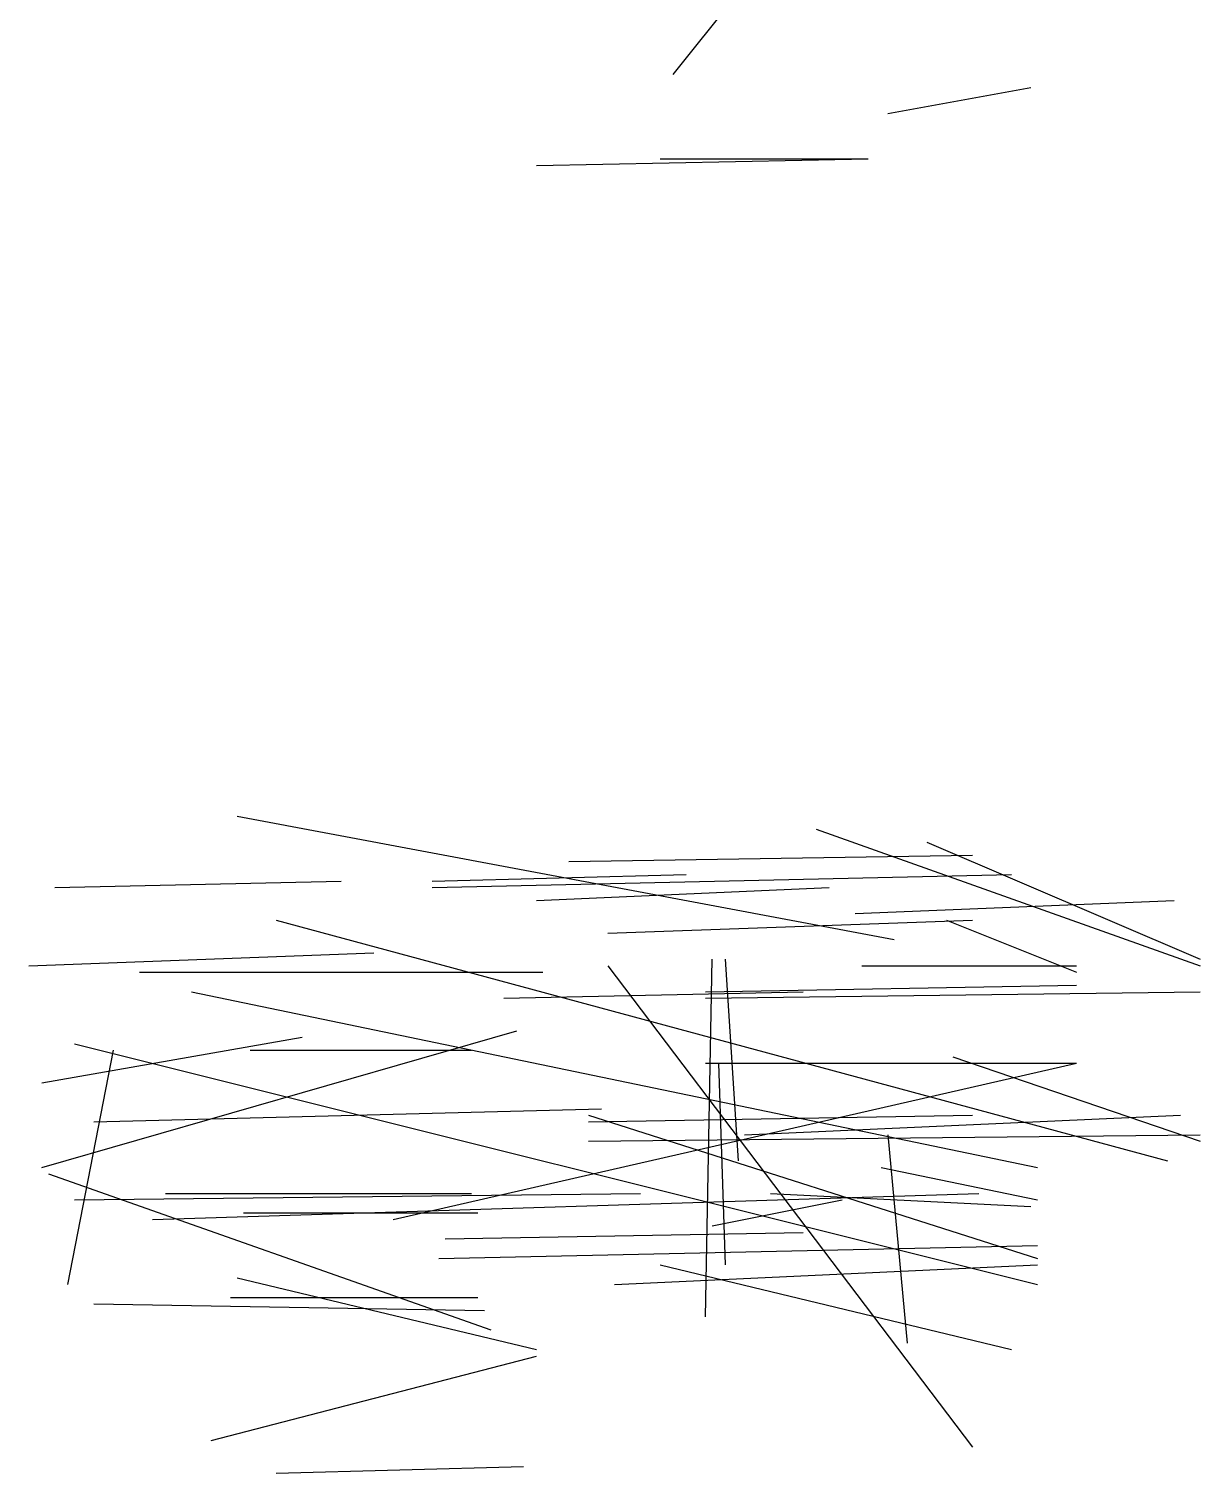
# Model space of a CAD drawing. Header units: metres. Extents: x 0.1 to 46.8, y -33.1 to 0.
# Drawn here: x 19.75 to 21.55, y -14.21 to -11.99 of the extents above; entities that cross this region are included whole.
import ezdxf

# ---------------------------------------------------------------- set-up
doc = ezdxf.new("R2010")
doc.units = ezdxf.units.M
doc.layers.add('Lines', color=7, linetype='Continuous')
doc.layers.add('Walls', color=2, linetype='Continuous')

msp = doc.modelspace()

# ---------------------------------------------------------------- linework, layer by layer
at = {"layer": 'Lines'}
for p, q in [((20.74, -12.06), (20.98, -11.76)), ((21.07, -12.12), (21.29, -12.08)), ((20.53, -12.2), (21.04, -12.19)), ((20.72, -12.19), (21.04, -12.19)), ((20.07, -13.2), (21.08, -13.39)), ((20.96, -13.22), (21.55, -13.43)), ((21.13, -13.24), (21.55, -13.42)), ((20.58, -13.27), (21.2, -13.26)), ((20.37, -13.31), (21.26, -13.29)), ((20.37, -13.3), (20.76, -13.29)), ((19.79, -13.31), (20.23, -13.3)), ((20.53, -13.33), (20.98, -13.31)), ((21.02, -13.35), (21.51, -13.33)), ((20.13, -13.36), (21.5, -13.73)), ((20.64, -13.38), (21.2, -13.36)), ((21.16, -13.36), (21.36, -13.44)), ((19.75, -13.43), (20.28, -13.41)), ((20.64, -13.43), (21.2, -14.17)), ((20.79, -13.97), (20.8, -13.42)), ((20.82, -13.42), (20.84, -13.73)), ((21.03, -13.43), (21.36, -13.43)), ((19.92, -13.44), (20.54, -13.44)), ((20, -13.47), (21.3, -13.74)), ((20.48, -13.48), (20.94, -13.47)), ((20.79, -13.47), (21.36, -13.46)), ((20.79, -13.48), (21.55, -13.47)), ((19.77, -13.74), (20.5, -13.53)), ((19.77, -13.61), (20.17, -13.54)), ((19.81, -13.92), (19.88, -13.56)), ((19.82, -13.55), (21.3, -13.92)), ((20.09, -13.56), (20.43, -13.56)), ((20.31, -13.82), (21.36, -13.58)), ((20.79, -13.58), (21.36, -13.58)), ((20.81, -13.58), (20.82, -13.89)), ((21.17, -13.57), (21.55, -13.7)), ((19.85, -13.67), (20.63, -13.65)), ((20.61, -13.67), (21.2, -13.66)), ((20.61, -13.66), (21.3, -13.88)), ((20.85, -13.69), (21.52, -13.66)), ((20.61, -13.7), (21.55, -13.69)), ((21.07, -13.69), (21.1, -14.01)), ((21.06, -13.74), (21.3, -13.79)), ((19.78, -13.75), (20.46, -13.99)), ((19.82, -13.79), (20.69, -13.78)), ((19.94, -13.82), (21.21, -13.78)), ((19.96, -13.78), (20.43, -13.78)), ((20.89, -13.78), (21.29, -13.8)), ((20.8, -13.83), (21, -13.79)), ((20.08, -13.81), (20.44, -13.81)), ((20.39, -13.85), (20.94, -13.84)), ((20.38, -13.88), (21.3, -13.86)), ((20.65, -13.92), (21.3, -13.89)), ((20.72, -13.89), (21.26, -14.02)), ((20.07, -13.91), (20.53, -14.02)), ((20.06, -13.94), (20.44, -13.94)), ((19.85, -13.95), (20.45, -13.96)), ((20.03, -14.16), (20.53, -14.03)), ((20.13, -14.21), (20.51, -14.2))]:
    msp.add_line(p, q, dxfattribs=at)
at = {"layer": 'Walls'}
for p, q in [((20.53, -12.2), (21.04, -12.19)), ((20.53, -12.2), (21.04, -12.19)), ((20.53, -12.2), (21.04, -12.19)), ((20.07, -13.2), (21.08, -13.39)), ((20.07, -13.2), (21.08, -13.39)), ((20.07, -13.2), (21.08, -13.39)), ((20.07, -13.2), (21.08, -13.39)), ((20.07, -13.2), (21.08, -13.39)), ((20.07, -13.2), (21.08, -13.39)), ((20.07, -13.2), (21.08, -13.39)), ((20.07, -13.2), (21.08, -13.39)), ((20.96, -13.22), (21.55, -13.43)), ((20.96, -13.22), (21.55, -13.43)), ((20.96, -13.22), (21.55, -13.43)), ((20.96, -13.22), (21.55, -13.43)), ((20.96, -13.22), (21.55, -13.43)), ((20.58, -13.27), (21.2, -13.26)), ((20.58, -13.27), (21.2, -13.26)), ((20.58, -13.27), (21.2, -13.26)), ((20.58, -13.27), (21.2, -13.26)), ((20.58, -13.27), (21.2, -13.26)), ((20.58, -13.27), (21.2, -13.26)), ((20.58, -13.27), (21.2, -13.26)), ((20.58, -13.27), (21.2, -13.26)), ((20.58, -13.27), (21.2, -13.26)), ((20.58, -13.27), (21.2, -13.26)), ((20.58, -13.27), (21.2, -13.26)), ((20.58, -13.27), (21.2, -13.26)), ((20.37, -13.31), (21.26, -13.29)), ((20.37, -13.31), (21.26, -13.29)), ((20.37, -13.31), (21.26, -13.29)), ((20.37, -13.31), (21.26, -13.29)), ((20.37, -13.31), (21.26, -13.29)), ((20.37, -13.31), (21.26, -13.29)), ((20.37, -13.31), (21.26, -13.29)), ((20.37, -13.31), (21.26, -13.29)), ((20.37, -13.31), (21.26, -13.29)), ((20.37, -13.31), (21.26, -13.29)), ((20.37, -13.31), (21.26, -13.29)), ((20.37, -13.31), (21.26, -13.29)), ((20.37, -13.31), (21.26, -13.29)), ((20.13, -13.36), (21.5, -13.73)), ((20.13, -13.36), (21.5, -13.73)), ((20.13, -13.36), (21.5, -13.73)), ((20.13, -13.36), (21.5, -13.73)), ((20.13, -13.36), (21.5, -13.73)), ((20.13, -13.36), (21.5, -13.73)), ((20.13, -13.36), (21.5, -13.73)), ((20.64, -13.38), (21.2, -13.36)), ((20.64, -13.38), (21.2, -13.36)), ((20.64, -13.38), (21.2, -13.36)), ((20.64, -13.38), (21.2, -13.36)), ((20.64, -13.38), (21.2, -13.36)), ((20.64, -13.38), (21.2, -13.36)), ((20.64, -13.38), (21.2, -13.36)), ((20.64, -13.38), (21.2, -13.36)), ((20.64, -13.38), (21.2, -13.36)), ((20.64, -13.38), (21.2, -13.36)), ((20.64, -13.38), (21.2, -13.36)), ((20.64, -13.38), (21.2, -13.36)), ((20.64, -13.38), (21.2, -13.36)), ((19.75, -13.43), (20.28, -13.41)), ((19.75, -13.43), (20.28, -13.41)), ((19.75, -13.43), (20.28, -13.41)), ((19.75, -13.43), (20.28, -13.41)), ((19.75, -13.43), (20.28, -13.41)), ((19.75, -13.43), (20.28, -13.41)), ((19.92, -13.44), (20.54, -13.44)), ((19.92, -13.44), (20.54, -13.44)), ((19.92, -13.44), (20.54, -13.44)), ((19.92, -13.44), (20.54, -13.44)), ((19.92, -13.44), (20.54, -13.44)), ((19.92, -13.44), (20.54, -13.44)), ((19.92, -13.44), (20.54, -13.44)), ((19.92, -13.44), (20.54, -13.44)), ((19.92, -13.44), (20.54, -13.44)), ((19.92, -13.44), (20.54, -13.44)), ((19.92, -13.44), (20.54, -13.44)), ((20, -13.47), (21.3, -13.74)), ((20, -13.47), (21.3, -13.74)), ((20, -13.47), (21.3, -13.74)), ((20, -13.47), (21.3, -13.74)), ((20, -13.47), (21.3, -13.74)), ((20, -13.47), (21.3, -13.74)), ((20, -13.47), (21.3, -13.74)), ((20.79, -13.47), (21.36, -13.46)), ((20.79, -13.47), (21.36, -13.46)), ((20.79, -13.47), (21.36, -13.46)), ((20.79, -13.47), (21.36, -13.46)), ((20.79, -13.47), (21.36, -13.46)), ((20.79, -13.47), (21.36, -13.46)), ((20.79, -13.47), (21.36, -13.46)), ((20.79, -13.47), (21.36, -13.46)), ((20.79, -13.47), (21.36, -13.46)), ((20.79, -13.47), (21.36, -13.46)), ((20.79, -13.48), (21.55, -13.47)), ((20.79, -13.48), (21.55, -13.47)), ((20.79, -13.48), (21.55, -13.47)), ((20.79, -13.48), (21.55, -13.47)), ((20.79, -13.48), (21.55, -13.47)), ((20.79, -13.48), (21.55, -13.47)), ((20.79, -13.48), (21.55, -13.47)), ((20.79, -13.48), (21.55, -13.47)), ((20.79, -13.48), (21.55, -13.47)), ((20.79, -13.48), (21.55, -13.47)), ((19.77, -13.74), (20.5, -13.53)), ((19.77, -13.74), (20.5, -13.53)), ((19.82, -13.55), (21.3, -13.92)), ((19.82, -13.55), (21.3, -13.92)), ((19.82, -13.55), (21.3, -13.92)), ((19.82, -13.55), (21.3, -13.92)), ((19.82, -13.55), (21.3, -13.92)), ((19.82, -13.55), (21.3, -13.92)), ((20.31, -13.82), (21.36, -13.58)), ((20.31, -13.82), (21.36, -13.58)), ((20.79, -13.58), (21.36, -13.58)), ((20.79, -13.58), (21.36, -13.58)), ((20.79, -13.58), (21.36, -13.58)), ((20.79, -13.58), (21.36, -13.58)), ((20.79, -13.58), (21.36, -13.58)), ((20.79, -13.58), (21.36, -13.58)), ((20.79, -13.58), (21.36, -13.58)), ((20.79, -13.58), (21.36, -13.58)), ((19.85, -13.67), (20.63, -13.65)), ((19.85, -13.67), (20.63, -13.65)), ((19.85, -13.67), (20.63, -13.65)), ((19.85, -13.67), (20.63, -13.65)), ((19.85, -13.67), (20.63, -13.65)), ((19.85, -13.67), (20.63, -13.65)), ((19.85, -13.67), (20.63, -13.65)), ((19.85, -13.67), (20.63, -13.65)), ((19.85, -13.67), (20.63, -13.65)), ((19.85, -13.67), (20.63, -13.65)), ((19.85, -13.67), (20.63, -13.65)), ((20.61, -13.67), (21.2, -13.66)), ((20.61, -13.67), (21.2, -13.66)), ((20.61, -13.67), (21.2, -13.66)), ((20.61, -13.67), (21.2, -13.66)), ((20.61, -13.67), (21.2, -13.66)), ((20.61, -13.67), (21.2, -13.66)), ((20.61, -13.67), (21.2, -13.66)), ((20.61, -13.67), (21.2, -13.66)), ((20.61, -13.67), (21.2, -13.66)), ((20.61, -13.67), (21.2, -13.66)), ((20.61, -13.67), (21.2, -13.66)), ((20.61, -13.67), (21.2, -13.66)), ((20.61, -13.67), (21.2, -13.66)), ((20.61, -13.67), (21.2, -13.66)), ((20.61, -13.67), (21.2, -13.66)), ((20.61, -13.66), (21.3, -13.88)), ((20.61, -13.66), (21.3, -13.88)), ((20.61, -13.66), (21.3, -13.88)), ((20.61, -13.66), (21.3, -13.88)), ((20.61, -13.66), (21.3, -13.88)), ((20.61, -13.66), (21.3, -13.88)), ((20.85, -13.69), (21.52, -13.66)), ((20.85, -13.69), (21.52, -13.66)), ((20.85, -13.69), (21.52, -13.66)), ((20.85, -13.69), (21.52, -13.66)), ((20.85, -13.69), (21.52, -13.66)), ((20.85, -13.69), (21.52, -13.66)), ((20.85, -13.69), (21.52, -13.66)), ((20.85, -13.69), (21.52, -13.66)), ((20.85, -13.69), (21.52, -13.66)), ((20.85, -13.69), (21.52, -13.66)), ((20.61, -13.7), (21.55, -13.69)), ((20.61, -13.7), (21.55, -13.69)), ((20.61, -13.7), (21.55, -13.69)), ((20.61, -13.7), (21.55, -13.69)), ((20.61, -13.7), (21.55, -13.69)), ((20.61, -13.7), (21.55, -13.69)), ((20.61, -13.7), (21.55, -13.69)), ((20.61, -13.7), (21.55, -13.69)), ((20.61, -13.7), (21.55, -13.69)), ((20.61, -13.7), (21.55, -13.69)), ((19.78, -13.75), (20.46, -13.99)), ((19.78, -13.75), (20.46, -13.99)), ((19.78, -13.75), (20.46, -13.99)), ((19.78, -13.75), (20.46, -13.99)), ((19.82, -13.79), (20.69, -13.78)), ((19.82, -13.79), (20.69, -13.78)), ((19.82, -13.79), (20.69, -13.78)), ((19.82, -13.79), (20.69, -13.78)), ((19.82, -13.79), (20.69, -13.78)), ((19.82, -13.79), (20.69, -13.78)), ((19.82, -13.79), (20.69, -13.78)), ((19.82, -13.79), (20.69, -13.78)), ((19.82, -13.79), (20.69, -13.78)), ((19.82, -13.79), (20.69, -13.78)), ((19.94, -13.82), (21.21, -13.78)), ((19.94, -13.82), (21.21, -13.78)), ((19.94, -13.82), (21.21, -13.78)), ((19.94, -13.82), (21.21, -13.78)), ((19.94, -13.82), (21.21, -13.78)), ((19.94, -13.82), (21.21, -13.78)), ((19.94, -13.82), (21.21, -13.78)), ((19.94, -13.82), (21.21, -13.78)), ((19.94, -13.82), (21.21, -13.78)), ((19.94, -13.82), (21.21, -13.78)), ((19.94, -13.82), (21.21, -13.78)), ((19.94, -13.82), (21.21, -13.78)), ((19.94, -13.82), (21.21, -13.78)), ((19.94, -13.82), (21.21, -13.78)), ((19.94, -13.82), (21.21, -13.78)), ((19.94, -13.82), (21.21, -13.78)), ((20.39, -13.85), (20.94, -13.84)), ((20.39, -13.85), (20.94, -13.84)), ((20.39, -13.85), (20.94, -13.84)), ((20.39, -13.85), (20.94, -13.84)), ((20.39, -13.85), (20.94, -13.84)), ((20.39, -13.85), (20.94, -13.84)), ((20.39, -13.85), (20.94, -13.84)), ((20.39, -13.85), (20.94, -13.84)), ((20.39, -13.85), (20.94, -13.84)), ((20.39, -13.85), (20.94, -13.84)), ((20.39, -13.85), (20.94, -13.84)), ((20.39, -13.85), (20.94, -13.84)), ((20.39, -13.85), (20.94, -13.84)), ((20.39, -13.85), (20.94, -13.84)), ((20.39, -13.85), (20.94, -13.84)), ((20.39, -13.85), (20.94, -13.84)), ((20.38, -13.88), (21.3, -13.86)), ((20.38, -13.88), (21.3, -13.86)), ((20.38, -13.88), (21.3, -13.86)), ((20.38, -13.88), (21.3, -13.86)), ((20.38, -13.88), (21.3, -13.86)), ((20.38, -13.88), (21.3, -13.86)), ((20.38, -13.88), (21.3, -13.86)), ((20.38, -13.88), (21.3, -13.86)), ((20.38, -13.88), (21.3, -13.86)), ((20.38, -13.88), (21.3, -13.86)), ((20.38, -13.88), (21.3, -13.86)), ((20.38, -13.88), (21.3, -13.86)), ((20.38, -13.88), (21.3, -13.86)), ((20.38, -13.88), (21.3, -13.86)), ((20.38, -13.88), (21.3, -13.86)), ((20.65, -13.92), (21.3, -13.89)), ((20.65, -13.92), (21.3, -13.89)), ((20.65, -13.92), (21.3, -13.89)), ((20.65, -13.92), (21.3, -13.89)), ((20.65, -13.92), (21.3, -13.89)), ((20.65, -13.92), (21.3, -13.89)), ((20.65, -13.92), (21.3, -13.89)), ((20.65, -13.92), (21.3, -13.89)), ((20.65, -13.92), (21.3, -13.89)), ((20.65, -13.92), (21.3, -13.89)), ((20.65, -13.92), (21.3, -13.89)), ((20.65, -13.92), (21.3, -13.89)), ((20.65, -13.92), (21.3, -13.89)), ((20.72, -13.89), (21.26, -14.02)), ((20.72, -13.89), (21.26, -14.02)), ((20.72, -13.89), (21.26, -14.02)), ((20.72, -13.89), (21.26, -14.02)), ((20.72, -13.89), (21.26, -14.02)), ((20.72, -13.89), (21.26, -14.02)), ((19.85, -13.95), (20.45, -13.96)), ((19.85, -13.95), (20.45, -13.96)), ((19.85, -13.95), (20.45, -13.96)), ((19.85, -13.95), (20.45, -13.96)), ((19.85, -13.95), (20.45, -13.96)), ((19.85, -13.95), (20.45, -13.96)), ((19.85, -13.95), (20.45, -13.96)), ((19.85, -13.95), (20.45, -13.96)), ((20.03, -14.16), (20.53, -14.03)), ((20.03, -14.16), (20.53, -14.03))]:
    msp.add_line(p, q, dxfattribs=at)

doc.saveas('drawing.dxf')
